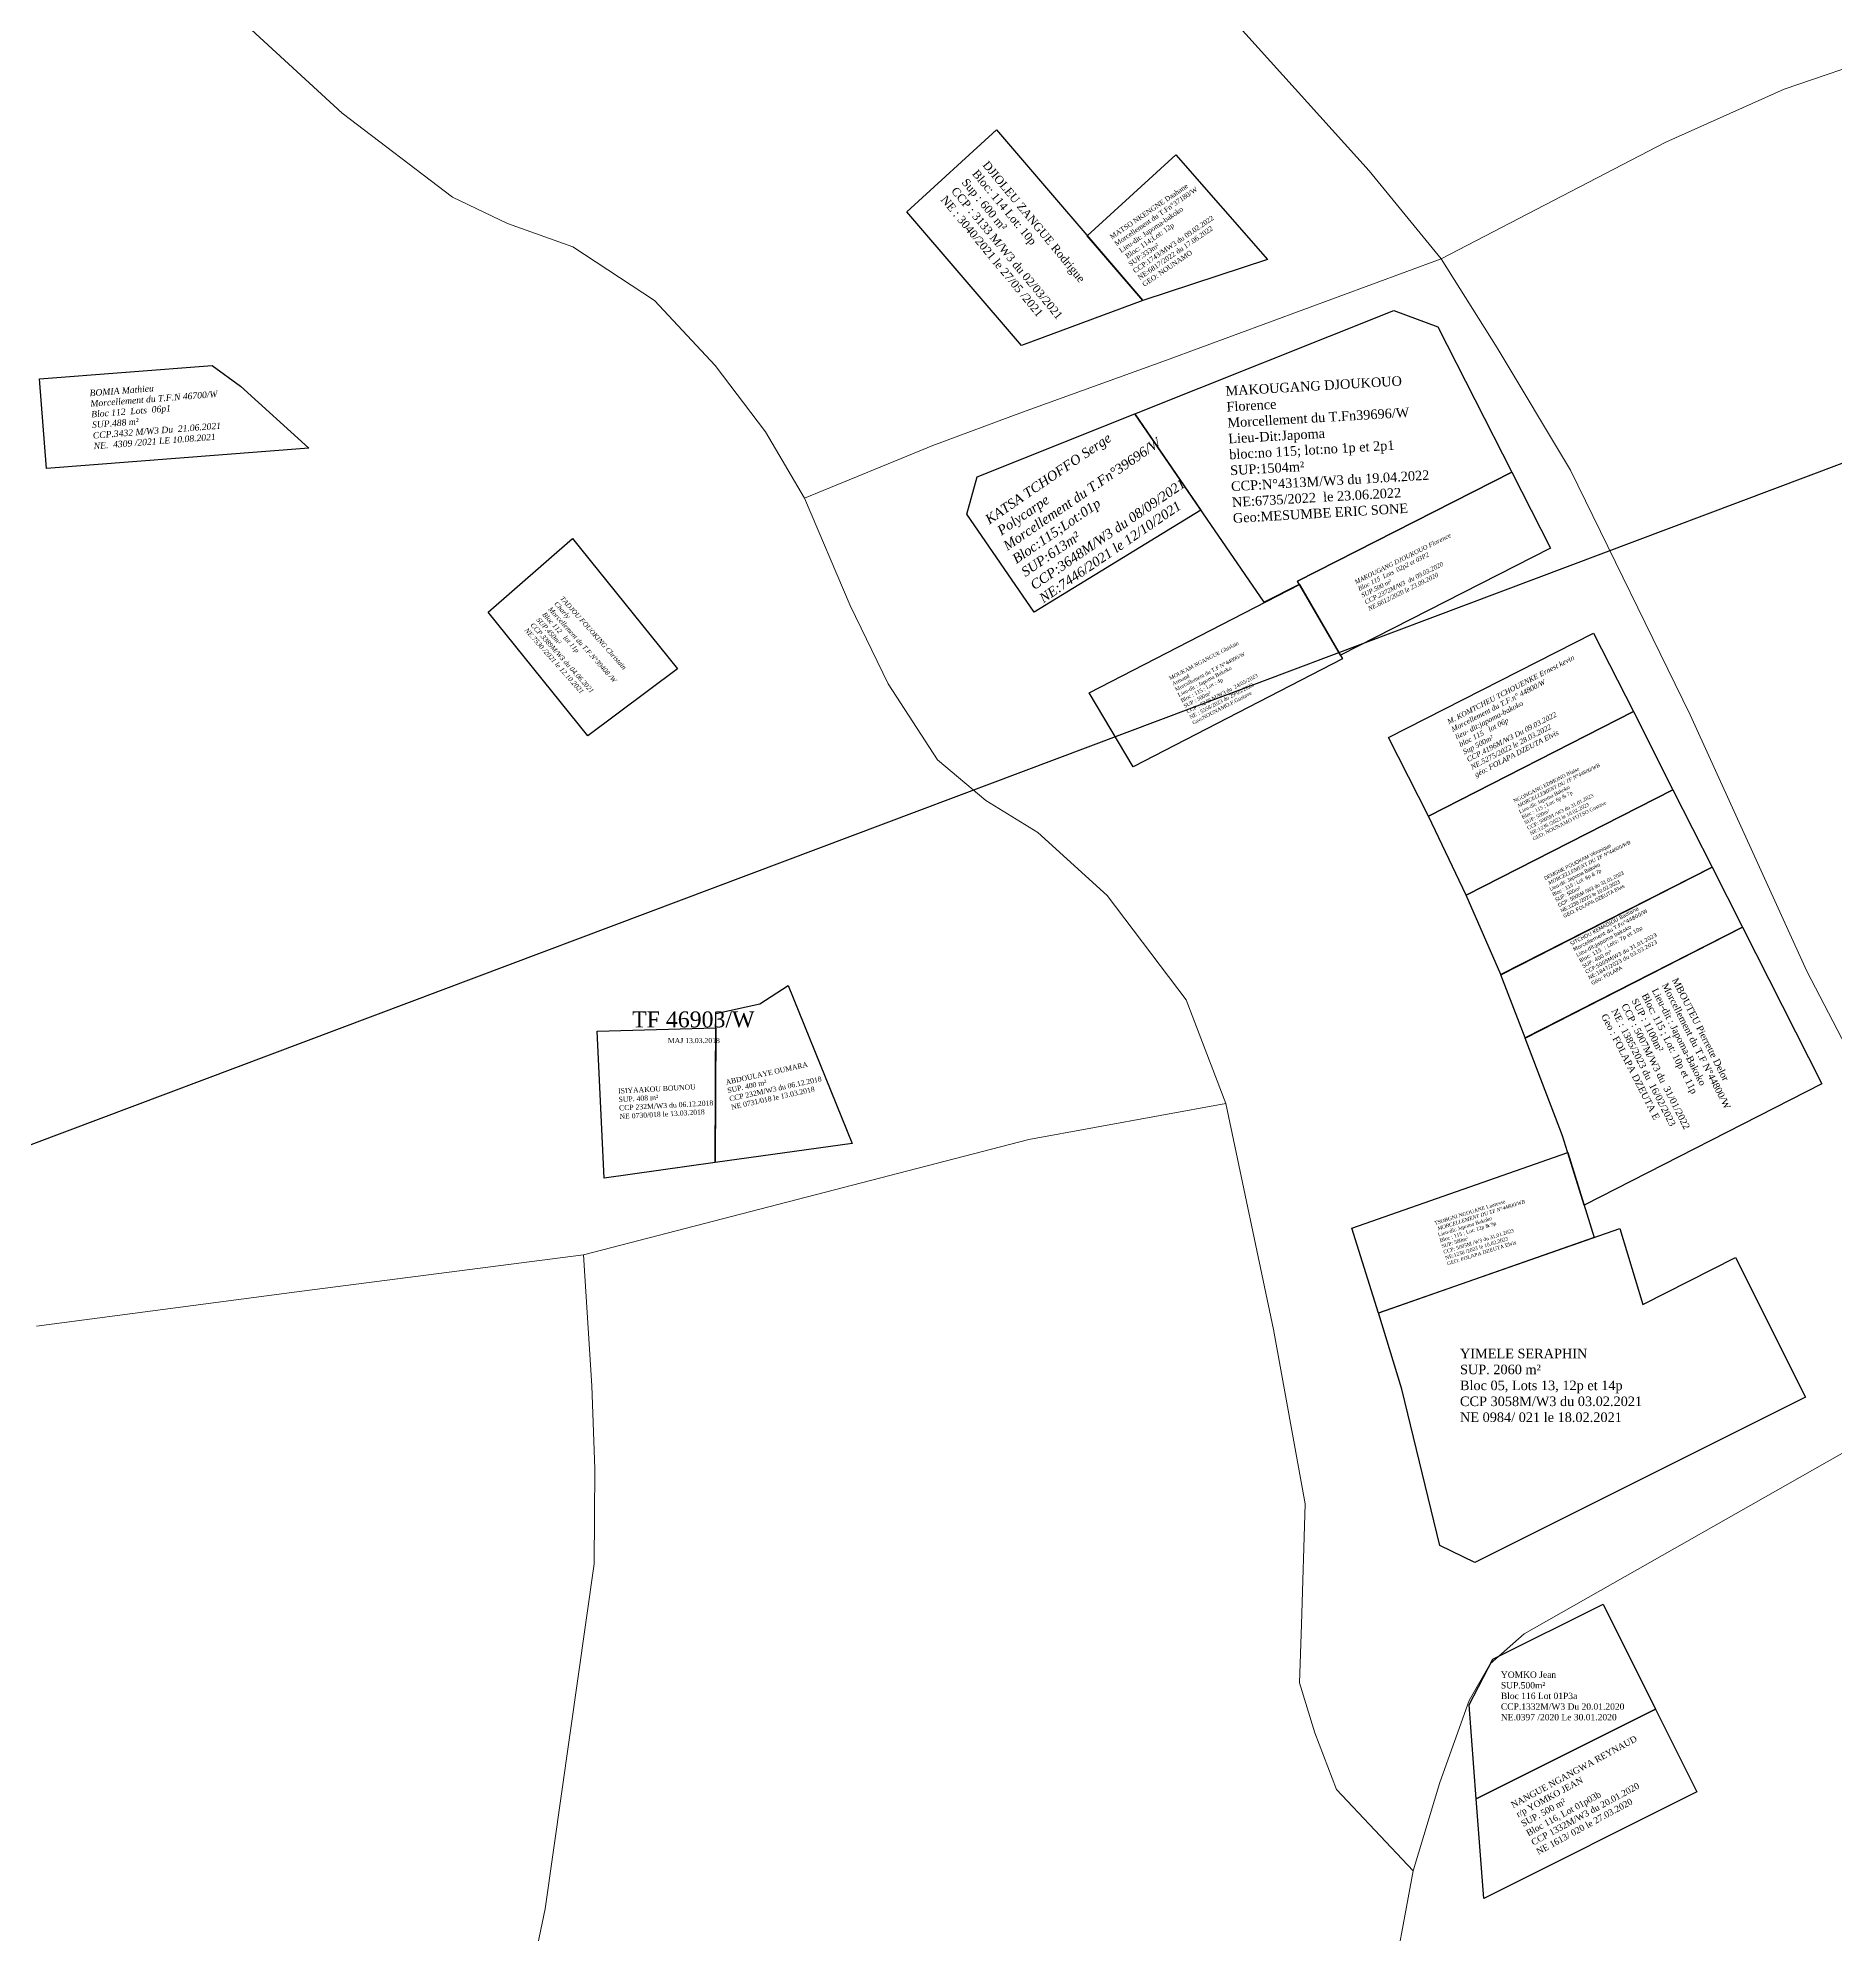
# Model space of a CAD drawing. Header units: millimetres. Extents: x 587399 to 927168, y 438565 to 1444955.
# Drawn here: x 590152.1 to 590434.3, y 444579.3 to 444877 of the extents above; entities that cross this region are included whole.
import ezdxf

# ---------------------------------------------------------------- set-up
doc = ezdxf.new("R2010")
doc.units = ezdxf.units.MM
doc.header["$LTSCALE"] = 2
for name, color, linetype in [('end maj 26 02 2021', 7, 'Continuous'), ('MAJ AOUT 2021', 7, 'Continuous'), ('MAJ AVRIL 2021', 7, 'Continuous'), ('MAJ NOV 2021', 7, 'Continuous'), ('MAJ OCT 2021', 7, 'Continuous')]:
    doc.layers.add(name, color=color, linetype=linetype)
doc.layers.add('MAJ APRES LE 13.01.2023', color=222, linetype='Continuous', lineweight=30)
doc.layers.add('Roads_others', color=24, linetype='Continuous', lineweight=9)
doc.styles.get("Standard").update_dxf_attribs({"font": 'arial.ttf'})
doc.styles.add('Times 1.0', font='times.ttf', dxfattribs={"width": 0.99, "height": 1})
doc.styles.add('Times 1.5', font='times.ttf', dxfattribs={"width": 0.99, "height": 0.75})

msp = doc.modelspace()

# ---------------------------------------------------------------- linework, layer by layer
at = {"color": 232, "lineweight": 30, "flags": 128}
msp.add_lwpolyline([(589619, 444839), (589665, 444789), (589701, 444534), (591315, 445141), (591436, 445058), (592078, 443543), (591745, 440674), (591661, 440379)], dxfattribs=at)
msp.add_lwpolyline([(589619, 444839), (589665, 444789), (589701, 444534), (591315, 445141), (591436, 445058), (592078, 443543), (591745, 440674), (591661, 440379)], dxfattribs=at)
msp.add_lwpolyline([(589619, 444839), (589665, 444789), (589701, 444534), (591315, 445141), (591436, 445058), (592078, 443543), (591745, 440674), (591661, 440379)], dxfattribs=at)
at = {"flags": 128}
msp.add_lwpolyline([(590330.778, 444858.59), (590345.153, 444842.148), (590325.6, 444835.719), (590316.862, 444845.9)], close=True, dxfattribs=at)
at = {"color": 5, "lineweight": -3, "flags": 128}
msp.add_lwpolyline([(590330.778, 444858.59), (590345.153, 444842.148)], dxfattribs=at)
at = {"color": 5, "flags": 128}
for points in [[(590365, 444834.19), (590371.9, 444831.59), (590383.52, 444808.79), (590349.88, 444791.66), (590350.12, 444791.13), (590344.64, 444788.36), (590324.32, 444817.93)], [(590396.382, 444783.538), (590402.66, 444771.209), (590370.459, 444754.804), (590364.18, 444767.133)], [(590396.382, 444783.538), (590402.66, 444771.209), (590370.459, 444754.804), (590364.18, 444767.133)]]:
    msp.add_lwpolyline(points, close=True, dxfattribs=at)
at = {"color": 150, "flags": 128}
msp.add_lwpolyline([(590179.433, 444825.538), (590183.897, 444822.267), (590194.602, 444812.555), (590153.414, 444809.356), (590152.312, 444823.432)], close=True, dxfattribs=at)
msp.add_lwpolyline([(590179.433, 444825.538), (590183.897, 444822.267), (590194.602, 444812.555), (590153.414, 444809.356), (590152.312, 444823.432)], close=True, dxfattribs=at)
at = {"color": 160, "lineweight": -3, "flags": 128}
msp.add_lwpolyline([(590396.382, 444783.538), (590402.66, 444771.209)], dxfattribs=at)
msp.add_lwpolyline([(590396.382, 444783.538), (590402.66, 444771.209)], dxfattribs=at)
at = {"flags": 128}
for points in [[(590402.66, 444771.209), (590408.849, 444758.91)], [(590392.32, 444701.97), (590396.46, 444688.66)]]:
    msp.add_lwpolyline(points, dxfattribs=at)
at = {"color": 1, "flags": 128}
msp.add_lwpolyline([(590408.85, 444758.91), (590414.98, 444746.8), (590381.8, 444729.92), (590376.358, 444742.377)], close=True, dxfattribs=at)
at = {"layer": 'end maj 26 02 2021', "color": 150, "lineweight": -3, "flags": 128}
for points in [[(590383.516, 444808.79), (590389.596, 444796.86), (590356.636, 444780.069), (590349.881, 444791.655)], [(590383.516, 444808.79), (590389.596, 444796.86), (590356.636, 444780.069), (590349.881, 444791.655)], [(590400.525, 444690.085), (590404.12, 444678.119), (590418.687, 444685.498), (590429.645, 444663.584), (590377.725, 444637.634), (590372.254, 444640.303), (590366.291, 444664.861), (590362.611, 444676.801)], [(590400.525, 444690.085), (590404.12, 444678.119), (590418.687, 444685.498), (590429.645, 444663.584), (590377.725, 444637.634), (590372.254, 444640.303), (590366.291, 444664.861), (590362.611, 444676.801)], [(590397.875, 444631.114), (590406.118, 444614.611), (590377.966, 444600.55), (590376.855, 444615.284), (590380.555, 444622.464)], [(590397.875, 444631.114), (590406.118, 444614.611), (590377.966, 444600.55), (590376.855, 444615.284), (590380.555, 444622.464)], [(590406.118, 444614.611), (590412.605, 444601.623), (590379.144, 444584.914), (590377.966, 444600.55)], [(590406.118, 444614.611), (590412.605, 444601.623), (590379.144, 444584.914), (590377.966, 444600.55)]]:
    msp.add_lwpolyline(points, close=True, dxfattribs=at)
at = {"layer": 'end maj 26 02 2021', "color": 150, "flags": 128}
for points in [[(590269.9, 444728.19), (590279.92, 444703.42), (590258.45, 444700.41), (590258.52, 444723.84), (590265.47, 444725.34)], [(590269.9, 444728.19), (590279.92, 444703.42), (590258.45, 444700.41), (590258.52, 444723.84), (590265.47, 444725.34)], [(590258.52, 444721.56), (590258.45, 444700.41), (590241, 444697.95), (590239.88, 444721.05)], [(590258.52, 444721.56), (590258.45, 444700.41), (590241, 444697.95), (590239.88, 444721.05)]]:
    msp.add_lwpolyline(points, close=True, dxfattribs=at)
at = {"layer": 'MAJ AOUT 2021', "lineweight": -3, "flags": 128}
msp.add_lwpolyline([(590179.433, 444825.538), (590183.897, 444822.267)], dxfattribs=at)
msp.add_lwpolyline([(590179.433, 444825.538), (590183.897, 444822.267)], dxfattribs=at)
at = {"layer": 'MAJ APRES LE 13.01.2023', "flags": 128}
for points in [[(590350.173, 444791.157), (590356.975, 444779.493), (590324.052, 444762.536), (590317.168, 444774.158)], [(590350.173, 444791.157), (590356.975, 444779.493), (590324.052, 444762.536), (590317.168, 444774.158)], [(590402.66, 444771.209), (590408.849, 444758.91), (590376.358, 444742.377), (590370.438, 444754.804)], [(590419.772, 444737.348), (590432.233, 444712.75), (590394.886, 444693.724), (590391.502, 444704.6), (590385.652, 444719.965)], [(590392.32, 444701.97), (590396.46, 444688.66), (590362.61, 444676.8), (590358.44, 444690.1)]]:
    msp.add_lwpolyline(points, close=True, dxfattribs=at)
at = {"layer": 'MAJ APRES LE 13.01.2023', "color": 232, "lineweight": 30, "flags": 128}
msp.add_lwpolyline([(590414.98, 444746.8), (590419.77, 444737.35), (590385.65, 444719.97), (590381.81, 444729.9)], close=True, dxfattribs=at)
at = {"layer": 'MAJ AVRIL 2021', "flags": 128}
msp.add_lwpolyline([(590302.59, 444862.53), (590325.603, 444835.716), (590306.532, 444828.675), (590288.537, 444849.655)], close=True, dxfattribs=at)
msp.add_lwpolyline([(590302.59, 444862.53), (590325.603, 444835.716), (590306.532, 444828.675), (590288.537, 444849.655)], close=True, dxfattribs=at)
at = {"layer": 'MAJ OCT 2021', "color": 5, "flags": 128}
msp.add_lwpolyline([(590324.32, 444817.93), (590334.69, 444802.83), (590308.52, 444786.81), (590297.94, 444802.2), (590299.56, 444808.04)], close=True, dxfattribs=at)
msp.add_lwpolyline([(590324.32, 444817.93), (590334.69, 444802.83), (590308.52, 444786.81), (590297.94, 444802.2), (590299.56, 444808.04)], close=True, dxfattribs=at)
at = {"layer": 'MAJ OCT 2021', "color": 5, "lineweight": -3, "flags": 128}
msp.add_lwpolyline([(590236.01, 444798.36), (590237.27, 444796.8), (590252.51, 444777.92), (590238.45, 444767.38), (590222.76, 444786.81)], close=True, dxfattribs=at)
msp.add_lwpolyline([(590236.01, 444798.36), (590237.27, 444796.8), (590252.51, 444777.92), (590238.45, 444767.38), (590222.76, 444786.81)], close=True, dxfattribs=at)
at = {"layer": 'Roads_others'}
for points in [[(590372.446, 444842.291), (590361.12, 444856.109), (590332.058, 444888.315), (590296.597, 444924.661), (590266.938, 444954.357)], [(590148.555, 444908.285), (590166.196, 444896.143), (590199.875, 444865.124), (590217.162, 444851.975), (590225.803, 444847.838), (590236.075, 444844.156), (590248.895, 444835.734), (590258.441, 444825.54), (590266.322, 444815.123), (590272.449, 444804.694)], [(590372.446, 444842.291), (590407.719, 444860.588), (590426.328, 444868.887), (590441.953, 444874.231), (590461.6, 444876.616), (590492.274, 444876.647), (590548.69, 444877.3), (590591.418, 444878.813), (590623.134, 444878.723), (590639.21, 444877.534), (590657.675, 444874.446)], [(590272.449, 444804.694), (590292.612, 444812.994), (590306.672, 444818.192), (590329.3, 444826.351), (590372.446, 444842.291)], [(590368.058, 444589.256), (590372.252, 444603.079), (590376.857, 444615.951), (590380.115, 444621.725), (590385.472, 444626.461), (590440.826, 444657.857), (590449.601, 444664.531), (590454.656, 444671.335), (590459.568, 444676.967), (590453.01, 444685.97), (590429.885, 444730.464), (590411.528, 444770.673), (590392.739, 444809.114), (590381.253, 444828.327), (590372.446, 444842.291)], [(590338.642, 444709.667), (590332.375, 444725.934), (590319.992, 444742.337), (590309.125, 444752.232), (590300.927, 444757.253), (590293.327, 444763.613), (590285.578, 444775.578), (590279.615, 444787.843), (590272.449, 444804.694)], [(590237.731, 444685.91), (590307.674, 444704.021), (590338.642, 444709.667)], [(590338.642, 444709.667), (590346.126, 444674.189), (590351.06, 444646.834), (590350.491, 444627.908), (590350.2, 444618.732), (590352.583, 444610.897), (590356.023, 444602.023), (590368.058, 444589.256)], [(590151.829, 444674.726), (590193.509, 444680.25), (590237.731, 444685.91)], [(590237.731, 444685.91), (590239.084, 444665.361), (590239.541, 444652.339), (590239.412, 444637.415), (590231.728, 444583.272), (590213.586, 444496.541)], [(590213.586, 444496.541), (590267.447, 444498.972), (590317.556, 444502.018), (590327.534, 444503.951), (590335.334, 444508.204), (590348.264, 444522.577), (590357.714, 444542.131), (590364.238, 444568.613), (590368.058, 444589.256)]]:
    msp.add_lwpolyline(points, dxfattribs=at)

# ---------------------------------------------------------------- texts
at = {"attachment_point": 1}
for s, insert, char_height, width, rotation in [('{\\fTimes New Roman|b0|i0|c0|p18;MATSO NKENGNE Daahane \\P\\C1;Morcellement du T.Fn%%D37180/W\\P\\C256;Lieu-dit: Japoma-bakoko\\P Bloc: 114;Lot: 12p\\C1;\\P\\C256;SUP:333m²\\PCCP:1743/MW3 du 09.02.2022\\PNE:6817/2022 du 17.06.2022\\PGEO: NOUNAMO}', (590320.305, 444845.949), 0.77306, 26.24027, 34.36592), ('{\\fTimes New Roman|b0|i1|c0|p18;M. KOMTCHEU TCHOUENKE Ernest kevin\\C1;\\PMorcellement du T.F.n° 44800/W\\P\\C7;lieu- dit:japoma-bakoko\\P\\C1;bloc 115   lot 06p\\P\\C256;Sup 500m²\\PCCP.4196M/W3 Du 09.03.2022\\PNE.5275/2022 le 28.03.2022\\P\\C1;géo: FOLAPA DZEUTA Elvis }', (590373.29, 444769.91), 0.8, 39.40413, 27.30564), ('{\\fTimes New Roman|b0|i1|c0|p18;M. KOMTCHEU TCHOUENKE Ernest kevin\\C1;\\PMorcellement du T.F.n° 44800/W\\P\\C7;lieu- dit:japoma-bakoko\\P\\C1;bloc 115   lot 06p\\P\\C256;Sup 500m²\\PCCP.4196M/W3 Du 09.03.2022\\PNE.5275/2022 le 28.03.2022\\P\\C1;géo: FOLAPA DZEUTA Elvis }', (590373.29, 444769.91), 0.8, 39.40413, 27.30564)]:
    msp.add_mtext(s, dxfattribs=dict(at, insert=insert, char_height=char_height, width=width, rotation=rotation))
at = {"color": 7, "insert": (590160.143, 444821.702), "char_height": 1, "width": 50.52322, "attachment_point": 1, "rotation": 4.41415}
msp.add_mtext('{\\fTimes New Roman|b0|i1|c0|p18;BOMIA Mathieu  \\P\\C1;Morcellement du T.F.N 46700/W\\P\\C7;Bloc 112  Lots  06p1\\PSUP.488 m²\\PCCP.3432 M/W3 Du  21.06.2021\\PNE.  4309 /2021 LE 10.08.2021}', dxfattribs=at)
msp.add_mtext('{\\fTimes New Roman|b0|i1|c0|p18;BOMIA Mathieu  \\P\\C1;Morcellement du T.F.N 46700/W\\P\\C7;Bloc 112  Lots  06p1\\PSUP.488 m²\\PCCP.3432 M/W3 Du  21.06.2021\\PNE.  4309 /2021 LE 10.08.2021}', dxfattribs=at)
at = {"color": 1, "insert": (590388.531, 444745.257), "char_height": 0.5703, "width": 31.05286, "attachment_point": 1, "rotation": 26.78877}
msp.add_mtext('\\A1;DEMGNE POUOKAM Véronique\\P {\\fTimes New Roman|b0|i1|c0|p18;MORCELLEMENT DU TF N°44800/WB}\\PLieu-dit: Japoma Bakoko\\PBloc : 115 ; Lot: 6p & 7p\\PSUP: 500m²\\PCCP: 5005M /W3 du 31.01.2023\\PNE:1238 /2023 le 10.02.2023\\PGEO: FOLAPA DZEUTA Elvis', dxfattribs=at)
at = {"layer": 'end maj 26 02 2021', "color": 150, "linetype": 'ByBlock', "lineweight": -3, "ltscale": 0.0014, "attachment_point": 1, "style": 'Times 1.0'}
for s, insert, char_height, width, rotation in [('{\\fTimes New Roman|b0|i1|c0|p18;\\C7;MAKOUGANG DJOUKOUO Florence^JBloc 115  Lots  02p2 et 03P2\\PSUP.500 m²\\PCCP.2372M/W3  du 09.03.2020\\PNE.6612/2020 le 23.09.2020}', (590358.763, 444791.805), 0.7, 43.12624, 26.46998), ('{\\fTimes New Roman|b0|i1|c0|p18;\\C7;MAKOUGANG DJOUKOUO Florence^JBloc 115  Lots  02p2 et 03P2\\PSUP.500 m²\\PCCP.2372M/W3  du 09.03.2020\\PNE.6612/2020 le 23.09.2020}', (590358.763, 444791.805), 0.7, 43.12624, 26.46998), ('{\\C256;ABDOULAYE OUMARA\\fTimes New Roman|b0|i0|c186|p18; \\PSUP. \\fTimes New Roman|b0|i0|c0|p18;400\\fTimes New Roman|b0|i0|c186|p18; m²\\PCCP \\fTimes New Roman|b0|i0|c0|p18;232M\\fTimes New Roman|b0|i0|c186|p18;/W\\fTimes New Roman|b0|i0|c0|p18;3\\fTimes New Roman|b0|i0|c186|p18; du \\fTimes New Roman|b0|i0|c0|p18;06\\fTimes New Roman|b0|i0|c186|p18;.\\fTimes New Roman|b0|i0|c0|p18;12\\fTimes New Roman|b0|i0|c186|p18;.2018\\PNE \\fTimes New Roman|b0|i0|c0|p18;0731\\fTimes New Roman|b0|i0|c186|p18;/018 le 13.03.2018}', (590259.993, 444713.402), 0.8, 59.59348, 12.4236), ('{\\C256;ABDOULAYE OUMARA\\fTimes New Roman|b0|i0|c186|p18; \\PSUP. \\fTimes New Roman|b0|i0|c0|p18;400\\fTimes New Roman|b0|i0|c186|p18; m²\\PCCP \\fTimes New Roman|b0|i0|c0|p18;232M\\fTimes New Roman|b0|i0|c186|p18;/W\\fTimes New Roman|b0|i0|c0|p18;3\\fTimes New Roman|b0|i0|c186|p18; du \\fTimes New Roman|b0|i0|c0|p18;06\\fTimes New Roman|b0|i0|c186|p18;.\\fTimes New Roman|b0|i0|c0|p18;12\\fTimes New Roman|b0|i0|c186|p18;.2018\\PNE \\fTimes New Roman|b0|i0|c0|p18;0731\\fTimes New Roman|b0|i0|c186|p18;/018 le 13.03.2018}', (590259.993, 444713.402), 0.8, 59.59348, 12.4236), ('{\\C256;ISIYAAKOU BOUNOU\\fTimes New Roman|b0|i0|c186|p18;\\PSUP. \\fTimes New Roman|b0|i0|c0|p18;408\\fTimes New Roman|b0|i0|c186|p18; m²\\PCCP \\fTimes New Roman|b0|i0|c0|p18;232M\\fTimes New Roman|b0|i0|c186|p18;/W\\fTimes New Roman|b0|i0|c0|p18;3\\fTimes New Roman|b0|i0|c186|p18; du \\fTimes New Roman|b0|i0|c0|p18;06\\fTimes New Roman|b0|i0|c186|p18;.\\fTimes New Roman|b0|i0|c0|p18;12\\fTimes New Roman|b0|i0|c186|p18;.2018\\PNE 0\\fTimes New Roman|b0|i0|c0|p18;730\\fTimes New Roman|b0|i0|c186|p18;/018 le 13.03.2018}', (590243.166, 444712.047), 0.8, 59.59348, 3.1353), ('{\\C256;ISIYAAKOU BOUNOU\\fTimes New Roman|b0|i0|c186|p18;\\PSUP. \\fTimes New Roman|b0|i0|c0|p18;408\\fTimes New Roman|b0|i0|c186|p18; m²\\PCCP \\fTimes New Roman|b0|i0|c0|p18;232M\\fTimes New Roman|b0|i0|c186|p18;/W\\fTimes New Roman|b0|i0|c0|p18;3\\fTimes New Roman|b0|i0|c186|p18; du \\fTimes New Roman|b0|i0|c0|p18;06\\fTimes New Roman|b0|i0|c186|p18;.\\fTimes New Roman|b0|i0|c0|p18;12\\fTimes New Roman|b0|i0|c186|p18;.2018\\PNE 0\\fTimes New Roman|b0|i0|c0|p18;730\\fTimes New Roman|b0|i0|c186|p18;/018 le 13.03.2018}', (590243.166, 444712.047), 0.8, 59.59348, 3.1353), ('{\\C256;NANGUE NGANGWA REYNAUD\\Pr/p YOMKO JEAN\\PSUP. 500 m²\\PBloc 116, Lot 01p03b\\PCCP 1332M/W3 du 20.01.2020\\PNE 1613/ 020 le 27.03.2020}', (590383.273, 444599.926), 1, 51.1568, 28.45823), ('{\\C256;NANGUE NGANGWA REYNAUD\\Pr/p YOMKO JEAN\\PSUP. 500 m²\\PBloc 116, Lot 01p03b\\PCCP 1332M/W3 du 20.01.2020\\PNE 1613/ 020 le 27.03.2020}', (590383.273, 444599.926), 1, 51.1568, 28.45823)]:
    msp.add_mtext(s, dxfattribs=dict(at, insert=insert, char_height=char_height, width=width, rotation=rotation))
for s, insert, char_height, width in [('{\\fTimes New Roman|b0|i0|c186|p18;\\C1;TF 46903/W\\fTimes New Roman|b0|i0|c0|p18;\\P      \\H0.3197x;MAJ 13.03.2018}', (590245.386, 444724.139), 2.50221, 44.44016), ('{\\fTimes New Roman|b0|i0|c186|p18;\\C1;TF 46903/W\\fTimes New Roman|b0|i0|c0|p18;\\P      \\H0.3197x;MAJ 13.03.2018}', (590245.386, 444724.139), 2.50221, 44.44016), ('{\\C256;YIMELE SERAPHIN\\PSUP. 2060 m²\\PBloc 05, Lots 13, 12p et 14p\\PCCP 3058M/W3 du 03.02.2021\\PNE 0984/ 021 le 18.02.2021}', (590375.401, 444671.191), 1.5, 143.02524), ('{\\C256;YIMELE SERAPHIN\\PSUP. 2060 m²\\PBloc 05, Lots 13, 12p et 14p\\PCCP 3058M/W3 du 03.02.2021\\PNE 0984/ 021 le 18.02.2021}', (590375.401, 444671.191), 1.5, 143.02524), ('{\\C7;YOMKO Jean \\PSUP.500m²\\PBloc 116 Lot 01P3a\\PCCP.1332M/W3 Du 20.01.2020\\PNE.0397 /2020 Le 30.01.2020}', (590381.821, 444620.526), 1, 24.33417), ('{\\C7;YOMKO Jean \\PSUP.500m²\\PBloc 116 Lot 01P3a\\PCCP.1332M/W3 Du 20.01.2020\\PNE.0397 /2020 Le 30.01.2020}', (590381.821, 444620.526), 1, 24.33417)]:
    msp.add_mtext(s, dxfattribs=dict(at, insert=insert, char_height=char_height, width=width))
at = {"layer": 'MAJ APRES LE 13.01.2023', "attachment_point": 1}
for s, insert, char_height, width, rotation in [('{\\fTimes New Roman|b0|i0|c0|p18;\\C7;MOUKAM NGANGUE Ghislain Armand\\P\\C1;Morcellement du T.F N°44800/W     \\P\\C256;Lieu-dit : Japoma Bakoko \\PBloc : 115 ; Lot : 4p\\PSUP : 500m²\\PCCP : 5249 M/W3 du  24/05/2023\\PNE : 5558/2023 du 29/05/2023\\P\\C1;Geo:NOUNAMO.F.Gustave}', (590329.632, 444776.653), 0.5913, 12.69304, 27.55183), ('\\A1;{\\fTimes New Roman|b0|i0|c0|p18;NGONGANG EDMOND Blaise\\P \\fTimes New Roman|b0|i1|c0|p18;\\C1;MORCELLEMENT DU TF N°44800/WB\\fTimes New Roman|b0|i0|c0|p18;\\C0;\\PLieu-dit: Japoma Bakoko\\PBloc : 115 ; Lot: 6p & 7p\\PSUP: 500m²\\PCCP: 5005M /W3 du 31.01.2023\\PNE:1236 /2023 le 10.02.2023\\PGEO: NOUNAMO FOTSO Gustave}', (590383.715, 444757.389), 0.5703, 31.05286, 26.78877), ('{\\fTimes New Roman|b0|i0|c0|p18;MBOUTEU Pierrette Delor\\P\\C1;Morcellement du T.F N°44800/W     \\P\\C256;Lieu-dit : Japoma-Bakoko\\PBloc: 115 ; Lot: 10p et 11p\\PSUP : 1100m²\\PCCP : 5007M/W3 du  31/01/2022\\PNE : 1385/2023 du  16/02/2023\\P\\C1;Geo : FOLAPA DZEUTA E}', (590409.613, 444729.553), 1.06784, 24.23795, 296.88437), ('\\A1;{\\fTimes New Roman|b0|i0|c0|p18;TSOBGNI NGOUANE Lauresse\\P \\fTimes New Roman|b0|i1|c0|p18;\\C1;MORCELLEMENT DU TF N°44800/WB\\fTimes New Roman|b0|i0|c0|p18;\\C0;\\PLieu-dit: Japoma Bakoko\\PBloc : 115 ; Lot: 12p & 9p\\PSUP: 500m²\\PCCP: 5005M /W3 du 31.01.2023\\PNE:1238 /2023 le 10.02.2023\\PGEO: FOLAPA DZEUTA Elvis}', (590371.299, 444691.161), 0.5703, 31.05286, 17.33846)]:
    msp.add_mtext(s, dxfattribs=dict(at, insert=insert, char_height=char_height, width=width, rotation=rotation))
at = {"layer": 'MAJ APRES LE 13.01.2023', "color": 232, "lineweight": 30, "insert": (590392.618, 444734.975), "char_height": 0.6, "width": 14.85784, "attachment_point": 1, "rotation": 28.05824}
msp.add_mtext('{\\fVerdana|b0|i0|c0|p34;\\C7;SITCHOU KEMADJOU Badiane\\P\\C1;Morcellement du T.Fn%%D44800/W\\P\\C7;Lieu-dit:Japoma bakoko\\PBloc: 115  ; Lots: 7p et 10p\\PSUP: 400 m²\\PCCP:5005M/W3 du 31.01.2023\\PNE:1847/2023 du 03.03.2023\\C256;\\P\\C1;Géo: FOLAPA}', dxfattribs=at)
at = {"layer": 'MAJ AVRIL 2021', "insert": (590301.339, 444857.782), "char_height": 1.27986, "attachment_point": 1, "rotation": 309.56295}
msp.add_mtext('\\A1;{\\fGeorgia|b0|i0|c0|p18;DJIOLEU ZANGUE Rodrigue\\PBloc: 114 Lot: 10p  \\PSup : 600 m²\\PCCP : 3133 M/W3 du 02/03/2021\\PNE : 3040/2021 le 27/05 /2021}', dxfattribs=at)
msp.add_mtext('\\A1;{\\fGeorgia|b0|i0|c0|p18;DJIOLEU ZANGUE Rodrigue\\PBloc: 114 Lot: 10p  \\PSup : 600 m²\\PCCP : 3133 M/W3 du 02/03/2021\\PNE : 3040/2021 le 27/05 /2021}', dxfattribs=at)
at = {"layer": 'MAJ NOV 2021', "color": 150, "linetype": 'ByBlock', "lineweight": -3, "ltscale": 0.0014, "insert": (590338.542, 444822.286), "char_height": 2, "width": 45.91501, "attachment_point": 1, "rotation": 3.3089, "style": 'Times 1.5'}
msp.add_mtext('{\\H0.75x;\\C7;MAKOUGANG DJOUKOUO\\PFlorence\\P\\C1;Morcellement du T.Fn39696/W\\P\\C0;Lieu-Dit:Japoma\\Pbloc:no 115; lot:no 1p et 2p1\\C7;\\PSUP:1504m²\\PCCP:N°4313M/W3 du 19.04.2022\\PNE:6735/2022  le 23.06.2022\\P\\C1;Geo:MESUMBE ERIC SONE\\H1.333x; }', dxfattribs=at)
at = {"layer": 'MAJ OCT 2021', "color": 7, "insert": (590300.646, 444801.792), "char_height": 1.5, "attachment_point": 1, "rotation": 34.44905}
msp.add_mtext_dynamic_manual_height_columns('{\\fTimes New Roman|b0|i1|c0|p18;KATSA TCHOFFO Serge\\P Polycarpe\\P\\C1;Morcellement du T.Fn°39696/W\\P\\C7;Bloc:115;Lot:01p\\PSUP:613m²\\PCCP:3648M/W3 du 08/09/2021\\PNE:7446/2021 le 12/10/2021}', width=53.67592, gutter_width=12.5, heights=[27.436], dxfattribs=at)
msp.add_mtext_dynamic_manual_height_columns('{\\fTimes New Roman|b0|i1|c0|p18;KATSA TCHOFFO Serge\\P Polycarpe\\P\\C1;Morcellement du T.Fn°39696/W\\P\\C7;Bloc:115;Lot:01p\\PSUP:613m²\\PCCP:3648M/W3 du 08/09/2021\\PNE:7446/2021 le 12/10/2021}', width=53.67592, gutter_width=12.5, heights=[27.436], dxfattribs=at)
at = {"layer": 'MAJ OCT 2021', "linetype": 'ByBlock', "lineweight": -3, "ltscale": 0.0014, "insert": (590234.581, 444789.401), "char_height": 0.75, "width": 48.67817, "attachment_point": 1, "rotation": 311.74918, "style": 'Times 1.5'}
msp.add_mtext('{\\fTimes New Roman|b0|i1|c0|p18;\\C7;TADJOU FOUOKING Christain \\PCharly\\P\\C1;Morcellement du T.F.N°39408 /W\\P\\C7;Bloc 112   lot 11p\\PSUP.450m²\\PCCP.3389M/W3 du 04.06.2021\\PNE.7530 /2021 le 12.10.2021 }', dxfattribs=at)
msp.add_mtext('{\\fTimes New Roman|b0|i1|c0|p18;\\C7;TADJOU FOUOKING Christain \\PCharly\\P\\C1;Morcellement du T.F.N°39408 /W\\P\\C7;Bloc 112   lot 11p\\PSUP.450m²\\PCCP.3389M/W3 du 04.06.2021\\PNE.7530 /2021 le 12.10.2021 }', dxfattribs=at)

doc.saveas('drawing.dxf')
